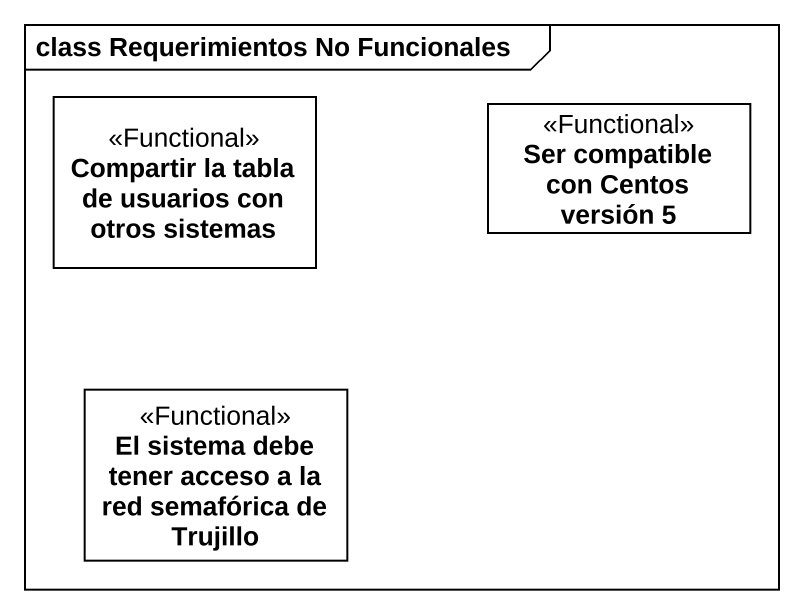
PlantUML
@startuml
mainframe class Requerimientos No Funcionales
hide circle
hide empty members
class "Compartir la tabla de usuarios con otros sistemas" as Compartir_la_tabla_de <<Functional>>
class "Ser compatible con Centos versión 5" as Ser_compatible_con_Centos <<Functional>>
class "El sistema debe tener acceso a la red semafórica de Trujillo" as El_sistema_debe_tener <<Functional>>
@enduml
